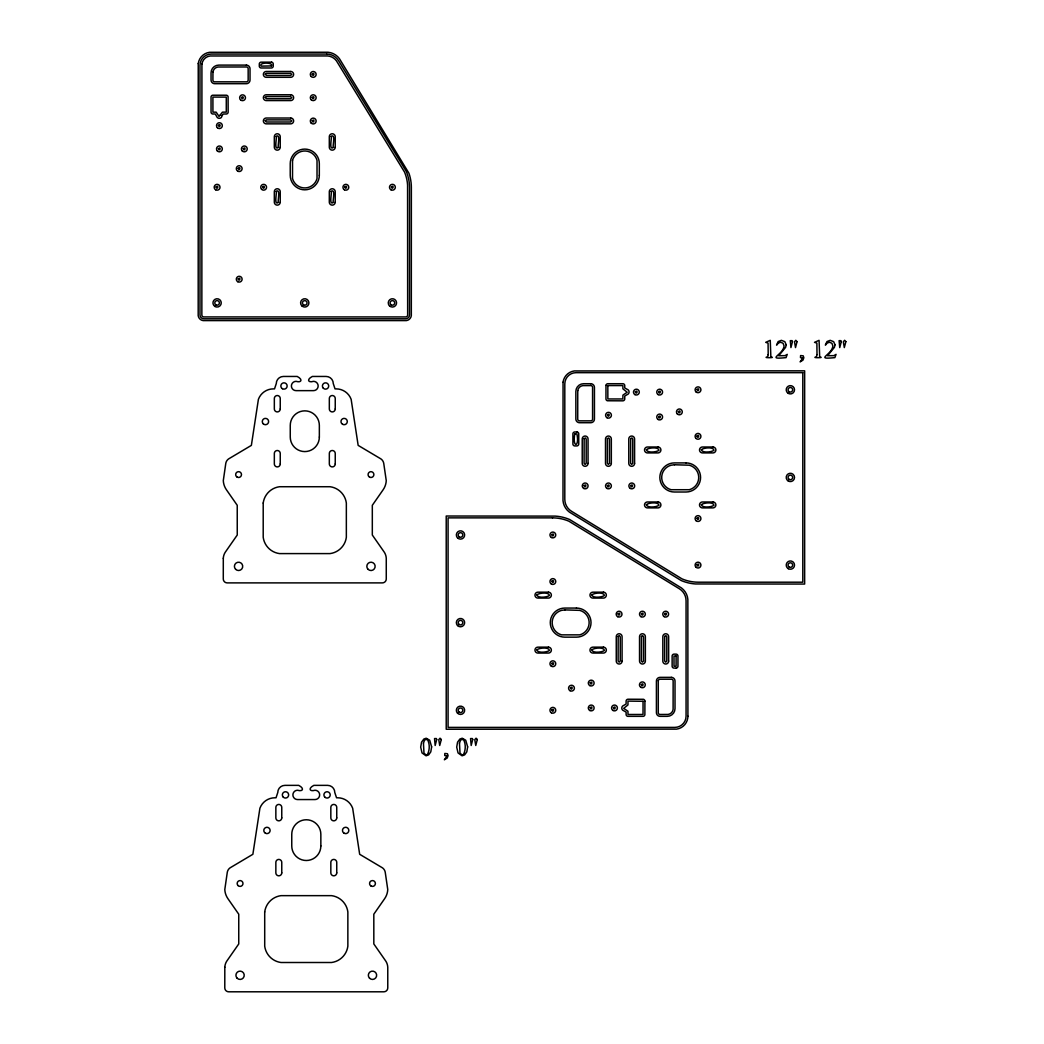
<?xml version="1.0" encoding="UTF-8"?>
<svg xmlns="http://www.w3.org/2000/svg" width="1044" height="1044" viewBox="0 0 1044 1044"><rect width="100%" height="100%" fill="white"/><g stroke="black" fill="none" stroke-linecap="round" stroke-linejoin="round"><path stroke-width="1.5" d="M223.299 558.292L223.285 578.976A3.915 3.915 0 0 0 227.2 582.891L382.352 582.891A3.915 3.915 0 0 0 386.267 578.976L386.267 558.292A12.567 12.567 0 0 0 383.631 551.245L372.317 535.024L372.317 505.296L383.122 489.78A17.552 17.552 0 0 0 386.254 480.632L383.761 463.523A6.851 6.851 0 0 0 380.903 458.903L358.157 445.383L351.149 399.33A15.947 15.947 0 0 0 336.181 388.877L335.033 388.877L333.284 383.618A7.164 7.164 0 0 0 326.12 376.453L312.339 376.453C306.257 379.598 308.293 382.991 313.5 381.334A4.659 4.659 0 0 1 318.159 385.993A4.659 4.659 0 0 1 313.5 390.639L296.052 390.639A4.659 4.659 0 0 1 291.393 385.993A4.659 4.659 0 0 1 296.052 381.334C301.259 382.991 303.295 379.598 297.214 376.453L283.433 376.453A7.164 7.164 0 0 0 276.268 383.618L274.52 388.877L273.371 388.877A15.947 15.947 0 0 0 258.403 399.33L251.369 445.383L228.623 458.903A6.851 6.851 0 0 0 225.765 463.523L223.299 480.632A17.552 17.552 0 0 0 226.431 489.78L237.236 505.296L237.249 535.024L225.948 551.245A12.567 12.567 0 0 0 223.299 558.292M224.812 967.201L224.786 987.885A3.915 3.915 0 0 0 228.701 991.8L383.853 991.8A3.915 3.915 0 0 0 387.768 987.885L387.768 967.201A12.567 12.567 0 0 0 385.132 960.167L373.83 943.946L373.817 914.205L384.636 898.688A17.552 17.552 0 0 0 387.755 889.54L385.262 872.445A6.851 6.851 0 0 0 382.417 867.812L359.671 854.292L352.663 808.239A15.947 15.947 0 0 0 337.695 797.786L336.546 797.786L334.798 792.54A7.164 7.164 0 0 0 327.62 785.362L313.852 785.362C307.758 788.507 309.807 791.9 315.014 790.243A4.659 4.659 0 0 1 319.66 794.902A4.659 4.659 0 0 1 315.014 799.56L297.553 799.56A4.659 4.659 0 0 1 292.894 794.902A4.659 4.659 0 0 1 297.553 790.243C302.76 791.9 304.809 788.507 298.714 785.362L284.934 785.362A7.164 7.164 0 0 0 277.769 792.54L276.021 797.786L274.872 797.786A15.947 15.947 0 0 0 259.904 808.239L252.87 854.292L230.124 867.812A6.851 6.851 0 0 0 227.266 872.445L224.799 889.54A17.552 17.552 0 0 0 227.931 898.688L238.75 914.205L238.75 943.946L227.448 960.167A12.567 12.567 0 0 0 224.812 967.201M574.761 433.86C572.216 448.594 579.798 447.21 576.875 433.86L574.761 433.86M605.977 385.393L605.964 398.886A1.944 1.944 0 0 0 607.399 400.766L622.824 400.831A1.944 1.944 0 0 0 624.756 398.886L624.756 396.015L628.227 394.032A2.91 2.91 0 0 0 628.227 389.921L624.743 387.937L624.743 385.393A1.944 1.944 0 0 0 623.072 383.722L607.647 383.722A1.944 1.944 0 0 0 605.977 385.393M644.905 701.176L644.879 714.67A1.944 1.944 0 0 1 643.208 716.341L627.796 716.341A1.944 1.944 0 0 1 626.126 714.67L626.113 712.125L622.642 710.142A2.91 2.91 0 0 1 622.642 706.031L626.1 704.048L626.1 701.176A1.944 1.944 0 0 1 628.044 699.232L643.456 699.297A1.944 1.944 0 0 1 644.905 701.176M676.107 656.023L676.094 666.216L674.006 666.229L673.993 656.023L676.107 656.023M607.83 385.601L607.856 398.965L622.876 398.965L622.916 395.128L627.183 392.244L622.903 388.838L622.876 385.575L607.856 385.575M643.052 701.294L643.026 714.474L627.992 714.487L627.966 711.238L623.686 708.354L627.953 704.935L627.992 701.098L643.052 701.294M198.243 63.593L198.19 315.64A5.768 5.768 0 0 0 203.149 320.599L406.364 320.599A5.768 5.768 0 0 0 411.323 315.64L411.362 187.594A43.809 43.809 0 0 0 408.948 173.265L339.417 58.647A15.843 15.843 0 0 0 328.012 52.252L209.531 52.304A13.102 13.102 0 0 0 198.243 63.593M201.923 64.076L201.857 315.157A2.062 2.062 0 0 0 203.632 316.932L405.881 316.932A2.062 2.062 0 0 0 407.656 315.157L407.578 184.932A39.907 39.907 0 0 0 404.537 172.09L336.442 60.839A12.136 12.136 0 0 0 327.699 55.945L210.014 55.984A9.396 9.396 0 0 0 201.923 64.076M212.95 72.075L212.911 80.284A1.801 1.801 0 0 0 214.464 81.823L246.619 81.823A1.801 1.801 0 0 0 248.159 80.284L248.159 68.513A1.801 1.801 0 0 0 246.619 66.973L218.013 67.012A5.886 5.886 0 0 0 212.95 72.075M263.205 503.038L263.205 537.295A18.936 18.936 0 0 0 279.505 553.594L330.048 553.594A18.936 18.936 0 0 0 346.347 537.295L346.347 503.038A18.936 18.936 0 0 0 330.048 486.726L279.505 486.726A18.936 18.936 0 0 0 263.205 503.038M264.706 911.947L264.706 946.203A18.936 18.936 0 0 0 281.006 962.503L331.561 962.503A18.936 18.936 0 0 0 347.861 946.203L347.861 911.947A18.936 18.936 0 0 0 331.561 895.648L281.006 895.648A18.936 18.936 0 0 0 264.706 911.947M563.055 382.208L563.003 500.689A15.843 15.843 0 0 0 569.398 512.095L681.197 580.542A43.979 43.979 0 0 0 695.461 583.961L804.65 584.053L804.65 370.829L574.331 370.933A13.102 13.102 0 0 0 563.055 382.208M577.75 390.691L577.723 419.296A1.801 1.801 0 0 0 579.263 420.849L591.034 420.849A1.801 1.801 0 0 0 592.574 419.296L592.574 387.141A1.801 1.801 0 0 0 591.034 385.588L582.826 385.627A5.886 5.886 0 0 0 577.75 390.691M658.281 680.766L658.281 712.921A1.801 1.801 0 0 0 659.834 714.474L668.043 714.435A5.886 5.886 0 0 0 673.106 709.372L673.145 680.766A1.801 1.801 0 0 0 671.592 679.226L659.834 679.226A1.801 1.801 0 0 0 658.281 680.766M687.918 716.21L687.8 717.854A13.102 13.102 0 0 1 676.525 729.143L446.219 729.247L446.219 516.023L555.395 516.114A43.979 43.979 0 0 1 569.659 519.52L681.471 587.968A15.843 15.843 0 0 1 687.852 599.373L687.918 716.21M423.446 743.067L423.981 753.168L426.109 755.021L427.505 754.42C429.763 749.997 429.906 743.824 427.427 739.465L424.673 739.818L423.446 743.067M459.464 743.067L460.012 753.168L462.127 755.021L463.536 754.42C465.781 749.997 465.924 743.824 463.445 739.465L460.691 739.818L459.464 743.067M768.201 354.634L767.575 356.957C761.298 357.922 777.088 357.948 770.864 356.944L770.25 340.331L765.722 342.341L768.071 343.124L768.201 354.634M817.008 354.634L816.382 356.957C810.105 357.922 825.895 357.948 819.684 356.944L819.07 340.331L814.529 342.341L816.878 343.124L817.008 354.634M441.286 739.53L439.733 745.481L438.767 739.7L440.033 738.186L441.286 739.53M477.304 739.53L475.764 745.481L474.785 739.7L476.064 738.186L477.304 739.53M797.042 341.636L795.502 347.587L794.523 341.806L795.802 340.292L797.042 341.636M845.862 341.636L844.309 347.587L843.343 341.806L844.609 340.292L845.862 341.636M218.418 125.358C219.697 129.352 221.524 122.54 218.418 125.358M220.441 114.67L219.031 116.432L216.147 112.152L212.924 112.152L212.911 97.079L226.287 97.105L226.287 112.126L222.45 112.165L220.441 114.67M222.202 115.414L221.354 117.476A2.91 2.91 0 0 1 217.243 117.476L215.26 113.992L212.715 113.992A1.944 1.944 0 0 1 211.045 112.321L211.045 96.896A1.944 1.944 0 0 1 212.715 95.226L226.209 95.213A1.944 1.944 0 0 1 228.088 96.648L228.153 112.073A1.944 1.944 0 0 1 226.209 114.005L223.338 114.005L222.202 115.414M218.418 148.639C219.697 152.633 221.524 145.821 218.418 148.639M216.082 186.993C217.374 190.987 219.188 184.175 216.082 186.993M241.542 97.483C242.821 101.477 244.648 94.665 241.542 97.483M238.202 168.358C239.481 172.351 241.308 165.539 238.202 168.358M243.304 148.639C244.583 152.633 246.41 145.821 243.304 148.639M238.202 278.918C239.481 282.924 241.308 276.099 238.202 278.918M265.254 74.111L266.39 75.442L290.584 75.442L291.759 74.385L290.584 73.328L266.39 73.328L265.254 74.111M265.254 97.392L266.39 98.723L290.584 98.723L291.759 97.666L290.584 96.596L266.39 96.596L265.254 97.392M265.254 120.673L266.39 122.004L290.584 122.004L291.759 120.934L290.584 119.877L266.39 119.877L265.254 120.673M262.644 186.993C263.923 190.987 265.75 184.175 262.644 186.993M276.216 136.438C277.065 137.664 273.672 150.936 278.33 147.478C277.482 146.264 280.875 132.98 276.216 136.438M276.216 191.417C277.065 192.644 273.672 205.916 278.33 202.458C277.482 201.244 280.875 187.972 276.216 191.417M292.529 160.358L292.529 178.563A12.685 12.685 0 0 0 317.024 178.563L317.024 160.358A12.685 12.685 0 0 0 292.529 160.358M312.221 74.15C313.513 78.143 315.34 71.331 312.221 74.15M312.221 97.431C313.513 101.425 315.34 94.612 312.221 97.431M312.221 120.765C313.513 124.758 315.34 117.946 312.221 120.765M331.196 136.438C332.057 137.664 328.651 150.936 333.31 147.478C332.462 146.264 335.868 132.98 331.196 136.438M331.196 191.417C332.057 192.644 328.651 205.916 333.31 202.458C332.462 201.244 335.868 187.972 331.196 191.417M344.846 186.993C346.125 190.987 347.952 184.175 344.846 186.993M391.396 186.993C392.688 190.987 394.515 184.175 391.396 186.993M536.877 594.845C537.399 598.525 547.617 597.285 549.457 595.406C548.935 591.739 538.73 592.979 536.877 594.845M551.845 534.698C553.124 538.691 554.951 531.879 551.845 534.698M536.877 649.825C537.399 653.505 547.617 652.265 549.457 650.399C548.935 646.719 538.73 647.959 536.877 649.825M551.845 581.26C553.124 585.253 554.951 578.441 551.845 581.26M551.845 663.462C553.124 667.455 554.951 660.643 551.845 663.462M584.131 438.676L584.079 463.275L585.136 464.436L586.193 463.275L586.193 439.067L585.41 437.945L584.131 438.676M551.845 710.011C553.124 714.018 554.951 707.193 551.845 710.011M584.157 485.643C585.436 489.649 587.263 482.824 584.157 485.643M570.468 687.905C571.747 691.898 573.574 685.086 570.468 687.905M607.491 414.964C608.769 418.957 610.596 412.145 607.491 414.964M607.399 438.676L607.347 463.275L608.417 464.436L609.474 463.275L609.474 439.067L608.678 437.945L607.399 438.676M591.857 594.845C592.379 598.525 602.597 597.285 604.45 595.406C603.928 591.739 593.71 592.979 591.857 594.845M607.438 485.643C608.717 489.649 610.544 482.824 607.438 485.643M591.857 649.825C592.379 653.505 602.597 652.265 604.45 650.399C603.928 646.719 593.71 647.959 591.857 649.825M590.199 682.802C591.478 686.795 593.305 679.97 590.199 682.802M590.199 707.688C591.478 711.682 593.305 704.87 590.199 707.688M635.378 391.839C636.657 395.833 638.484 389.021 635.378 391.839M630.68 438.676L630.628 463.275L631.685 464.436L632.755 463.275L632.755 439.067L631.959 437.945L630.68 438.676M630.772 485.643C632.051 489.649 633.878 482.824 630.772 485.643M618.074 613.872C619.353 617.865 621.18 611.053 618.074 613.872M618.165 636.409L618.113 660.996L619.17 662.157L620.24 660.996L620.24 636.801L619.444 635.665L618.165 636.409M646.419 449.677C646.941 453.344 657.159 452.104 658.999 450.238C658.477 446.571 648.272 447.798 646.419 449.677M613.467 707.688C614.746 711.682 616.573 704.87 613.467 707.688M658.647 391.839C659.925 395.833 661.752 389.021 658.647 391.839M646.419 504.657C646.941 508.324 657.159 507.097 658.999 505.218C658.477 501.551 648.272 502.79 646.419 504.657M658.647 416.726C659.925 420.719 661.752 413.907 658.647 416.726M641.407 613.872C642.686 617.865 644.513 611.053 641.407 613.872M641.447 636.409L641.394 660.996L642.452 662.157L643.509 660.996L643.509 636.801L642.726 635.665L641.447 636.409M641.355 684.564C642.634 688.557 644.461 681.745 641.355 684.564M678.378 411.623C679.657 415.616 681.484 408.804 678.378 411.623M664.689 613.872C665.968 617.865 667.795 611.053 664.689 613.872M697 389.503C698.279 393.497 700.106 386.685 697 389.503M664.715 636.409L664.663 660.996L665.733 662.157L666.79 660.996L666.79 636.801L665.994 635.665L664.715 636.409M697 436.066C698.279 440.059 700.106 433.234 697 436.066M701.398 449.677C701.92 453.344 712.139 452.104 713.992 450.238C713.47 446.571 703.251 447.798 701.398 449.677M697 518.268C698.279 522.261 700.106 515.449 697 518.268M701.398 504.657C701.92 508.324 712.139 507.097 713.992 505.218C713.47 501.551 703.251 502.79 701.398 504.657M697 564.817C698.279 568.823 700.106 561.998 697 564.817M436.705 739.543L435.165 745.481L434.539 738.552L436.34 738.552L436.705 739.543M472.723 739.543L471.183 745.481L470.557 738.552L472.358 738.552L472.723 739.543M792.461 341.649L790.921 347.587L790.295 340.657L792.096 340.657L792.461 341.649M841.281 341.649L839.741 347.587L839.115 340.657L840.916 340.657L841.281 341.649M431.629 746.878L430.781 751.889L428.614 754.877L426.069 755.817L422.037 752.946L420.68 747.139L421.554 742.154L423.877 739.035L426.2 738.225L429.697 740.209L431.629 746.878M467.647 746.878L466.798 751.889L464.632 754.877L462.087 755.817L458.055 752.946L456.698 747.139L457.572 742.154L459.895 739.035L462.218 738.225L465.715 740.209L467.647 746.878M271.401 65.929L261.183 66.124C258.103 62.079 274.18 62.209 271.401 65.929M786.21 344.781L785.61 347.352L778.72 355.73L785.036 355.639L787.241 354.36L786.054 357.622C765.213 359.736 783.235 355.104 784.07 345.929L783.078 343.28L780.729 342.249L778.485 342.98L776.553 345.12L778.158 341.571L781.382 340.331L784.827 341.662L786.21 344.781M835.017 344.781L834.417 347.352L827.54 355.73L833.856 355.639L836.061 354.36L834.874 357.622C814.02 359.736 832.042 355.104 832.877 345.929L831.898 343.28L829.536 342.249L827.292 342.98L825.36 345.12L826.965 341.571L830.202 340.331L833.634 341.662L835.017 344.781M447.054 756.013L444.352 759.771L447.184 758.035L448.085 755.634L447.432 753.729L444.822 753.455L444.718 755.504L447.054 756.013M802.823 358.118L800.122 361.877L802.953 360.141L803.841 357.74L803.201 355.834L800.591 355.56L800.487 357.609L802.823 358.118M674.515 464.763L671.109 465.206A12.685 12.685 0 0 0 671.109 489.714L689.314 489.714A12.685 12.685 0 0 0 689.314 465.206L674.515 464.763M564.961 609.905L561.555 610.362A12.685 12.685 0 0 0 561.555 634.856L579.759 634.856A12.685 12.685 0 0 0 579.759 610.362L564.961 609.905M326.668 54.053L211.24 54.053A11.249 11.249 0 0 0 199.991 65.302L199.991 314.883A3.915 3.915 0 0 0 203.906 318.798L405.607 318.798A3.915 3.915 0 0 0 409.522 314.883L409.522 187.62A41.943 41.943 0 0 0 406.207 171.268L338.595 60.735A13.99 13.99 0 0 0 326.668 54.053M271.57 62.157L260.974 62.157A1.944 1.944 0 0 0 259.303 63.841L259.303 66.294A1.944 1.944 0 0 0 260.974 67.977L271.31 67.99A1.944 1.944 0 0 0 273.254 66.046L273.241 63.841A1.944 1.944 0 0 0 271.57 62.157M246.384 65.106L218.783 65.106A7.739 7.739 0 0 0 211.045 72.845L211.045 80.049A3.654 3.654 0 0 0 214.699 83.69L246.384 83.69A3.654 3.654 0 0 0 250.025 80.049L250.025 68.747A3.654 3.654 0 0 0 246.384 65.106M290.715 71.475L266.272 71.475A2.91 2.91 0 0 0 263.362 74.385A2.91 2.91 0 0 0 266.272 77.295L290.715 77.295A2.91 2.91 0 0 0 293.625 74.385A2.91 2.91 0 0 0 290.715 71.475M290.715 94.756L266.272 94.756A2.91 2.91 0 0 0 263.362 97.666A2.91 2.91 0 0 0 266.272 100.576L290.715 100.576A2.91 2.91 0 0 0 293.625 97.666A2.91 2.91 0 0 0 290.715 94.756M290.715 118.024L266.272 118.024A2.91 2.91 0 0 0 263.362 120.934A2.91 2.91 0 0 0 266.272 123.844L290.715 123.844A2.91 2.91 0 0 0 293.625 120.934A2.91 2.91 0 0 0 290.715 118.024M802.797 372.669L576.053 372.669A11.249 11.249 0 0 0 564.804 383.918L564.804 499.345A13.99 13.99 0 0 0 571.486 511.273L682.019 578.885A41.943 41.943 0 0 0 698.371 582.2L802.797 582.2L802.797 372.669M590.8 383.722L583.596 383.722A7.739 7.739 0 0 0 575.857 391.461L575.857 419.062A3.654 3.654 0 0 0 579.498 422.716L590.8 422.716A3.654 3.654 0 0 0 594.441 419.062L594.441 387.376A3.654 3.654 0 0 0 590.8 383.722M577.045 431.981L574.591 431.981A1.944 1.944 0 0 0 572.908 433.651L572.908 444.248A1.944 1.944 0 0 0 574.591 445.918L576.797 445.932A1.944 1.944 0 0 0 578.741 443.987L578.728 433.651A1.944 1.944 0 0 0 577.045 431.981M657.955 447.002L647.476 447.002A2.962 2.962 0 0 0 644.513 449.951A2.962 2.962 0 0 0 647.476 452.913L657.955 452.913A2.962 2.962 0 0 0 660.904 449.951A2.962 2.962 0 0 0 657.955 447.002M712.935 447.002L702.455 447.002A2.962 2.962 0 0 0 699.506 449.951A2.962 2.962 0 0 0 702.455 452.913L712.935 452.913A2.962 2.962 0 0 0 715.884 449.951A2.962 2.962 0 0 0 712.935 447.002M686.025 462.91L674.398 462.91A14.551 14.551 0 0 0 659.847 477.46A14.551 14.551 0 0 0 674.398 492.011L686.025 492.011A14.551 14.551 0 0 0 700.576 477.46A14.551 14.551 0 0 0 686.025 462.91M657.955 501.981L647.476 501.981A2.962 2.962 0 0 0 644.513 504.944A2.962 2.962 0 0 0 647.476 507.893L657.955 507.893A2.962 2.962 0 0 0 660.904 504.944A2.962 2.962 0 0 0 657.955 501.981M712.935 501.981L702.455 501.981A2.962 2.962 0 0 0 699.506 504.944A2.962 2.962 0 0 0 702.455 507.893L712.935 507.893A2.962 2.962 0 0 0 715.884 504.944A2.962 2.962 0 0 0 712.935 501.981M552.498 517.863L448.072 517.863L448.072 727.394L674.816 727.394A11.249 11.249 0 0 0 686.065 716.145L686.065 600.718A13.99 13.99 0 0 0 679.383 588.79L568.849 521.178A41.943 41.943 0 0 0 552.498 517.863M548.413 592.17L537.934 592.17A2.962 2.962 0 0 0 534.972 595.132A2.962 2.962 0 0 0 537.934 598.082L548.413 598.082A2.962 2.962 0 0 0 551.362 595.132A2.962 2.962 0 0 0 548.413 592.17M603.393 592.17L592.914 592.17A2.962 2.962 0 0 0 589.964 595.132A2.962 2.962 0 0 0 592.914 598.082L603.393 598.082A2.962 2.962 0 0 0 606.342 595.132A2.962 2.962 0 0 0 603.393 592.17M576.471 608.065L564.83 608.065A14.551 14.551 0 0 0 550.279 622.602A14.551 14.551 0 0 0 564.83 637.153L576.471 637.153A14.551 14.551 0 0 0 591.021 622.602A14.551 14.551 0 0 0 576.471 608.065M548.413 647.149L537.934 647.149A2.962 2.962 0 0 0 534.972 650.112A2.962 2.962 0 0 0 537.934 653.061L548.413 653.061A2.962 2.962 0 0 0 551.362 650.112A2.962 2.962 0 0 0 548.413 647.149M603.393 647.149L592.914 647.149A2.962 2.962 0 0 0 589.964 650.112A2.962 2.962 0 0 0 592.914 653.061L603.393 653.061A2.962 2.962 0 0 0 606.342 650.112A2.962 2.962 0 0 0 603.393 647.149M676.277 668.082L673.811 668.082A1.944 1.944 0 0 1 672.14 666.411L672.127 656.076A1.944 1.944 0 0 1 674.072 654.131L676.277 654.144A1.944 1.944 0 0 1 677.947 655.828L677.947 666.411A1.944 1.944 0 0 1 676.277 668.082M671.357 677.36L660.069 677.36A3.654 3.654 0 0 0 656.415 681.001L656.415 712.687A3.654 3.654 0 0 0 660.069 716.341L667.273 716.341A7.739 7.739 0 0 0 675.011 708.602L675.011 681.001A3.654 3.654 0 0 0 671.357 677.36M668.643 661.113L668.643 636.67A2.91 2.91 0 0 0 665.733 633.76A2.91 2.91 0 0 0 662.823 636.67L662.823 661.113A2.91 2.91 0 0 0 665.733 664.023A2.91 2.91 0 0 0 668.643 661.113M645.362 661.113L645.362 636.67A2.91 2.91 0 0 0 642.452 633.76A2.91 2.91 0 0 0 639.541 636.67L639.541 661.113A2.91 2.91 0 0 0 642.452 664.023A2.91 2.91 0 0 0 645.362 661.113M634.595 463.392L634.595 438.95A2.91 2.91 0 0 0 631.685 436.04A2.91 2.91 0 0 0 628.775 438.95L628.775 463.392A2.91 2.91 0 0 0 631.685 466.303A2.91 2.91 0 0 0 634.595 463.392M622.08 661.113L622.08 636.67A2.91 2.91 0 0 0 619.17 633.76A2.91 2.91 0 0 0 616.26 636.67L616.26 661.113A2.91 2.91 0 0 0 619.17 664.023A2.91 2.91 0 0 0 622.08 661.113M611.327 463.392L611.327 438.95A2.91 2.91 0 0 0 608.417 436.04A2.91 2.91 0 0 0 605.507 438.95L605.507 463.392A2.91 2.91 0 0 0 608.417 466.303A2.91 2.91 0 0 0 611.327 463.392M588.046 463.392L588.046 438.95A2.91 2.91 0 0 0 585.136 436.04A2.91 2.91 0 0 0 582.226 438.95L582.226 463.392A2.91 2.91 0 0 0 585.136 466.303A2.91 2.91 0 0 0 588.046 463.392M336.742 817.87L336.742 807.39A2.962 2.962 0 0 0 333.78 804.441A2.962 2.962 0 0 0 330.831 807.39L330.831 817.87A2.962 2.962 0 0 0 333.78 820.832A2.962 2.962 0 0 0 336.742 817.87M336.742 872.849L336.742 862.383A2.962 2.962 0 0 0 333.78 859.421A2.962 2.962 0 0 0 330.831 862.383L330.831 872.849A2.962 2.962 0 0 0 333.78 875.812A2.962 2.962 0 0 0 336.742 872.849M335.215 147.204L335.215 136.725A2.962 2.962 0 0 0 332.253 133.762A2.962 2.962 0 0 0 329.304 136.725L329.304 147.204A2.962 2.962 0 0 0 332.253 150.153A2.962 2.962 0 0 0 335.215 147.204M335.215 202.184L335.215 191.704A2.962 2.962 0 0 0 332.253 188.755A2.962 2.962 0 0 0 329.304 191.704L329.304 202.184A2.962 2.962 0 0 0 332.253 205.133A2.962 2.962 0 0 0 335.215 202.184M335.241 408.961L335.241 398.482A2.962 2.962 0 0 0 332.279 395.532A2.962 2.962 0 0 0 329.33 398.482L329.33 408.961A2.962 2.962 0 0 0 332.279 411.91A2.962 2.962 0 0 0 335.241 408.961M335.241 463.941L335.241 453.461A2.962 2.962 0 0 0 332.279 450.512A2.962 2.962 0 0 0 329.33 453.461L329.33 463.941A2.962 2.962 0 0 0 332.279 466.903A2.962 2.962 0 0 0 335.241 463.941M320.847 845.953L320.847 834.313A14.551 14.551 0 0 0 306.31 819.762A14.551 14.551 0 0 0 291.759 834.313L291.759 845.953A14.551 14.551 0 0 0 306.31 860.504A14.551 14.551 0 0 0 320.847 845.953M319.32 175.275L319.32 163.647A14.551 14.551 0 0 0 304.783 149.096A14.551 14.551 0 0 0 290.232 163.647L290.232 175.275A14.551 14.551 0 0 0 304.783 189.825A14.551 14.551 0 0 0 319.32 175.275M319.347 437.044L319.347 425.404A14.551 14.551 0 0 0 304.796 410.853A14.551 14.551 0 0 0 290.258 425.404L290.258 437.044A14.551 14.551 0 0 0 304.796 451.582A14.551 14.551 0 0 0 319.347 437.044M281.763 817.87L281.763 807.39A2.962 2.962 0 0 0 278.8 804.441A2.962 2.962 0 0 0 275.851 807.39L275.851 817.87A2.962 2.962 0 0 0 278.8 820.832A2.962 2.962 0 0 0 281.763 817.87M281.763 872.849L281.763 862.383A2.962 2.962 0 0 0 278.8 859.421A2.962 2.962 0 0 0 275.851 862.383L275.851 872.849A2.962 2.962 0 0 0 278.8 875.812A2.962 2.962 0 0 0 281.763 872.849M280.236 147.204L280.236 136.725A2.962 2.962 0 0 0 277.273 133.762A2.962 2.962 0 0 0 274.324 136.725L274.324 147.204A2.962 2.962 0 0 0 277.273 150.153A2.962 2.962 0 0 0 280.236 147.204M280.236 202.184L280.236 191.704A2.962 2.962 0 0 0 277.273 188.755A2.962 2.962 0 0 0 274.324 191.704L274.324 202.184A2.962 2.962 0 0 0 277.273 205.133A2.962 2.962 0 0 0 280.236 202.184M280.249 408.961L280.249 398.482A2.962 2.962 0 0 0 277.299 395.532A2.962 2.962 0 0 0 274.337 398.482L274.337 408.961A2.962 2.962 0 0 0 277.299 411.91A2.962 2.962 0 0 0 280.249 408.961M280.249 463.941L280.249 453.461A2.962 2.962 0 0 0 277.299 450.512A2.962 2.962 0 0 0 274.337 453.461L274.337 463.941A2.962 2.962 0 0 0 277.299 466.903A2.962 2.962 0 0 0 280.249 463.941M368.049 569.306A4.15 4.15 0 0 0 375.005 567.44A4.15 4.15 0 0 0 369.915 562.351A4.15 4.15 0 0 0 368.049 569.306M263.218 423.773A3.158 3.158 0 0 0 268.504 422.363A3.158 3.158 0 0 0 264.641 418.487A3.158 3.158 0 0 0 263.218 423.773M369.524 477.095A2.91 2.91 0 0 0 373.882 474.576A2.91 2.91 0 0 0 369.524 472.058A2.91 2.91 0 0 0 369.524 477.095M235.631 569.306A4.15 4.15 0 0 0 242.573 567.44A4.15 4.15 0 0 0 237.497 562.351A4.15 4.15 0 0 0 235.631 569.306M237.118 477.095A2.91 2.91 0 0 0 241.49 474.576A2.91 2.91 0 0 0 237.118 472.058A2.91 2.91 0 0 0 237.118 477.095M342.562 424.282A3.158 3.158 0 0 0 347.3 421.541A3.158 3.158 0 0 0 342.562 418.801A3.158 3.158 0 0 0 342.562 424.282M282.415 388.72A3.158 3.158 0 0 0 287.152 385.993A3.158 3.158 0 0 0 282.415 383.252A3.158 3.158 0 0 0 282.415 388.72M323.327 388.224A3.158 3.158 0 0 0 328.612 386.802A3.158 3.158 0 0 0 324.749 382.939A3.158 3.158 0 0 0 323.327 388.224M677.321 413.946A2.91 2.91 0 0 0 682.189 412.641A2.91 2.91 0 0 0 678.626 409.078A2.91 2.91 0 0 0 677.321 413.946M789.225 567.075A2.284 2.284 0 0 0 792.657 565.091A2.284 2.284 0 0 0 789.225 563.107A2.284 2.284 0 0 0 789.225 567.075M789.225 479.418A2.284 2.284 0 0 0 792.657 477.434A2.284 2.284 0 0 0 789.225 475.451A2.284 2.284 0 0 0 789.225 479.418M695.956 567.153A2.91 2.91 0 0 0 700.824 565.848A2.91 2.91 0 0 0 697.261 562.285A2.91 2.91 0 0 0 695.956 567.153M788.298 393.379A4.15 4.15 0 0 0 794.523 389.777A4.15 4.15 0 0 0 788.298 386.176A4.15 4.15 0 0 0 788.298 393.379M789.225 391.761A2.284 2.284 0 0 0 792.657 389.777A2.284 2.284 0 0 0 789.225 387.794A2.284 2.284 0 0 0 789.225 391.761M606.995 488.435A2.91 2.91 0 0 0 611.353 485.917A2.91 2.91 0 0 0 606.995 483.398A2.91 2.91 0 0 0 606.995 488.435M630.328 488.435A2.91 2.91 0 0 0 634.687 485.917A2.91 2.91 0 0 0 630.328 483.398A2.91 2.91 0 0 0 630.328 488.435M695.956 438.389A2.91 2.91 0 0 0 700.824 437.084A2.91 2.91 0 0 0 697.261 433.521A2.91 2.91 0 0 0 695.956 438.389M788.298 568.693A4.15 4.15 0 0 0 794.523 565.091A4.15 4.15 0 0 0 788.298 561.502A4.15 4.15 0 0 0 788.298 568.693M788.298 481.036A4.15 4.15 0 0 0 794.523 477.434A4.15 4.15 0 0 0 788.298 473.832A4.15 4.15 0 0 0 788.298 481.036M607.047 417.757A2.91 2.91 0 0 0 611.406 415.238A2.91 2.91 0 0 0 607.047 412.719A2.91 2.91 0 0 0 607.047 417.757M658.203 419.518A2.91 2.91 0 0 0 662.575 417A2.91 2.91 0 0 0 658.203 414.481A2.91 2.91 0 0 0 658.203 419.518M658.203 394.619A2.91 2.91 0 0 0 662.575 392.1A2.91 2.91 0 0 0 658.203 389.582A2.91 2.91 0 0 0 658.203 394.619M583.713 488.435A2.91 2.91 0 0 0 588.085 485.917A2.91 2.91 0 0 0 583.713 483.398A2.91 2.91 0 0 0 583.713 488.435M634.935 394.619A2.91 2.91 0 0 0 639.293 392.1A2.91 2.91 0 0 0 634.935 389.582A2.91 2.91 0 0 0 634.935 394.619M695.956 520.604A2.91 2.91 0 0 0 700.824 519.299A2.91 2.91 0 0 0 697.261 515.736A2.91 2.91 0 0 0 695.956 520.604M695.956 391.839A2.91 2.91 0 0 0 700.824 390.534A2.91 2.91 0 0 0 697.261 386.972A2.91 2.91 0 0 0 695.956 391.839M458.877 624.247A2.284 2.284 0 0 0 462.701 623.229A2.284 2.284 0 0 0 459.895 620.423A2.284 2.284 0 0 0 458.877 624.247M640.964 616.665A2.91 2.91 0 0 0 645.322 614.146A2.91 2.91 0 0 0 640.964 611.627A2.91 2.91 0 0 0 640.964 616.665M551.402 537.49A2.91 2.91 0 0 0 555.76 534.972A2.91 2.91 0 0 0 551.402 532.453A2.91 2.91 0 0 0 551.402 537.49M551.402 666.255A2.91 2.91 0 0 0 555.76 663.736A2.91 2.91 0 0 0 551.402 661.217A2.91 2.91 0 0 0 551.402 666.255M617.63 616.665A2.91 2.91 0 0 0 621.989 614.146A2.91 2.91 0 0 0 617.63 611.627A2.91 2.91 0 0 0 617.63 616.665M457.559 537.908A4.15 4.15 0 0 0 464.502 536.042A4.15 4.15 0 0 0 459.412 530.965A4.15 4.15 0 0 0 457.559 537.908M457.559 625.565A4.15 4.15 0 0 0 464.502 623.712A4.15 4.15 0 0 0 459.412 618.622A4.15 4.15 0 0 0 457.559 625.565M457.559 713.222A4.15 4.15 0 0 0 464.502 711.369A4.15 4.15 0 0 0 459.412 706.279A4.15 4.15 0 0 0 457.559 713.222M640.912 687.357A2.91 2.91 0 0 0 645.27 684.825A2.91 2.91 0 0 0 640.912 682.306A2.91 2.91 0 0 0 640.912 687.357M589.756 685.582A2.91 2.91 0 0 0 594.114 683.063A2.91 2.91 0 0 0 589.756 680.544A2.91 2.91 0 0 0 589.756 685.582M589.756 710.481A2.91 2.91 0 0 0 594.114 707.962A2.91 2.91 0 0 0 589.756 705.444A2.91 2.91 0 0 0 589.756 710.481M664.232 616.665A2.91 2.91 0 0 0 668.604 614.146A2.91 2.91 0 0 0 664.232 611.627A2.91 2.91 0 0 0 664.232 616.665M613.024 710.481A2.91 2.91 0 0 0 617.395 707.962A2.91 2.91 0 0 0 613.024 705.444A2.91 2.91 0 0 0 613.024 710.481M570.024 690.697A2.91 2.91 0 0 0 574.396 688.179A2.91 2.91 0 0 0 570.024 685.66A2.91 2.91 0 0 0 570.024 690.697M551.402 584.04A2.91 2.91 0 0 0 555.76 581.521A2.91 2.91 0 0 0 551.402 579.002A2.91 2.91 0 0 0 551.402 584.04M551.402 712.804A2.91 2.91 0 0 0 555.76 710.285A2.91 2.91 0 0 0 551.402 707.767A2.91 2.91 0 0 0 551.402 712.804M458.877 711.904A2.284 2.284 0 0 0 462.701 710.886A2.284 2.284 0 0 0 459.895 708.08A2.284 2.284 0 0 0 458.877 711.904M459.347 536.955A2.284 2.284 0 0 0 462.779 534.972A2.284 2.284 0 0 0 459.347 532.988A2.284 2.284 0 0 0 459.347 536.955M371.025 886.017A2.91 2.91 0 0 0 375.396 883.485A2.91 2.91 0 0 0 371.025 880.966A2.91 2.91 0 0 0 371.025 886.017M237.132 978.215A4.15 4.15 0 0 0 244.087 976.349A4.15 4.15 0 0 0 238.998 971.272A4.15 4.15 0 0 0 237.132 978.215M238.019 885.547A2.91 2.91 0 0 0 242.887 884.242A2.91 2.91 0 0 0 239.324 880.679A2.91 2.91 0 0 0 238.019 885.547M265.385 833.19A3.158 3.158 0 0 0 270.122 830.45A3.158 3.158 0 0 0 265.385 827.709A3.158 3.158 0 0 0 265.385 833.19M344.063 833.19A3.158 3.158 0 0 0 348.813 830.45A3.158 3.158 0 0 0 344.063 827.709A3.158 3.158 0 0 0 344.063 833.19M283.263 797.133A3.158 3.158 0 0 0 288.549 795.724A3.158 3.158 0 0 0 284.673 791.848A3.158 3.158 0 0 0 283.263 797.133M324.828 797.133A3.158 3.158 0 0 0 330.113 795.724A3.158 3.158 0 0 0 326.25 791.848A3.158 3.158 0 0 0 324.828 797.133M369.55 978.215A4.15 4.15 0 0 0 376.506 976.349A4.15 4.15 0 0 0 371.416 971.272A4.15 4.15 0 0 0 369.55 978.215M237.758 281.71A2.91 2.91 0 0 0 242.117 279.192A2.91 2.91 0 0 0 237.758 276.673A2.91 2.91 0 0 0 237.758 281.71M242.26 150.962A2.91 2.91 0 0 0 247.128 149.657A2.91 2.91 0 0 0 243.565 146.095A2.91 2.91 0 0 0 242.26 150.962M311.177 123.088A2.91 2.91 0 0 0 316.045 121.783A2.91 2.91 0 0 0 312.482 118.22A2.91 2.91 0 0 0 311.177 123.088M240.498 99.806A2.91 2.91 0 0 0 245.366 98.501A2.91 2.91 0 0 0 241.803 94.939A2.91 2.91 0 0 0 240.498 99.806M217.361 150.962A2.91 2.91 0 0 0 222.228 149.657A2.91 2.91 0 0 0 218.666 146.095A2.91 2.91 0 0 0 217.361 150.962M217.361 127.694A2.91 2.91 0 0 0 222.228 126.389A2.91 2.91 0 0 0 218.666 122.827A2.91 2.91 0 0 0 217.361 127.694M237.758 171.151A2.91 2.91 0 0 0 242.117 168.632A2.91 2.91 0 0 0 237.758 166.113A2.91 2.91 0 0 0 237.758 171.151M311.177 76.473A2.91 2.91 0 0 0 316.045 75.168A2.91 2.91 0 0 0 312.482 71.605A2.91 2.91 0 0 0 311.177 76.473M311.177 99.754A2.91 2.91 0 0 0 316.045 98.449A2.91 2.91 0 0 0 312.482 94.887A2.91 2.91 0 0 0 311.177 99.754M301.82 305.84A4.15 4.15 0 0 0 308.763 303.974A4.15 4.15 0 0 0 303.673 298.884A4.15 4.15 0 0 0 301.82 305.84M303.608 304.887A2.284 2.284 0 0 0 307.04 302.904A2.284 2.284 0 0 0 303.608 300.92A2.284 2.284 0 0 0 303.608 304.887M261.587 189.316A2.91 2.91 0 0 0 266.455 188.011A2.91 2.91 0 0 0 262.892 184.449A2.91 2.91 0 0 0 261.587 189.316M215.638 189.786A2.91 2.91 0 0 0 220.01 187.267A2.91 2.91 0 0 0 215.638 184.736A2.91 2.91 0 0 0 215.638 189.786M344.403 189.786A2.91 2.91 0 0 0 348.774 187.267A2.91 2.91 0 0 0 344.403 184.736A2.91 2.91 0 0 0 344.403 189.786M389.477 305.84A4.15 4.15 0 0 0 396.42 303.974A4.15 4.15 0 0 0 391.343 298.884A4.15 4.15 0 0 0 389.477 305.84M390.952 189.786A2.91 2.91 0 0 0 395.324 187.267A2.91 2.91 0 0 0 390.952 184.736A2.91 2.91 0 0 0 390.952 189.786M215.025 306.492A4.15 4.15 0 0 0 221.25 302.904A4.15 4.15 0 0 0 215.025 299.302A4.15 4.15 0 0 0 215.025 306.492M391.265 304.887A2.284 2.284 0 0 0 394.697 302.904A2.284 2.284 0 0 0 391.265 300.92A2.284 2.284 0 0 0 391.265 304.887M215.951 304.887A2.284 2.284 0 0 0 219.384 302.904A2.284 2.284 0 0 0 215.951 300.92A2.284 2.284 0 0 0 215.951 304.887"/></g></svg>
